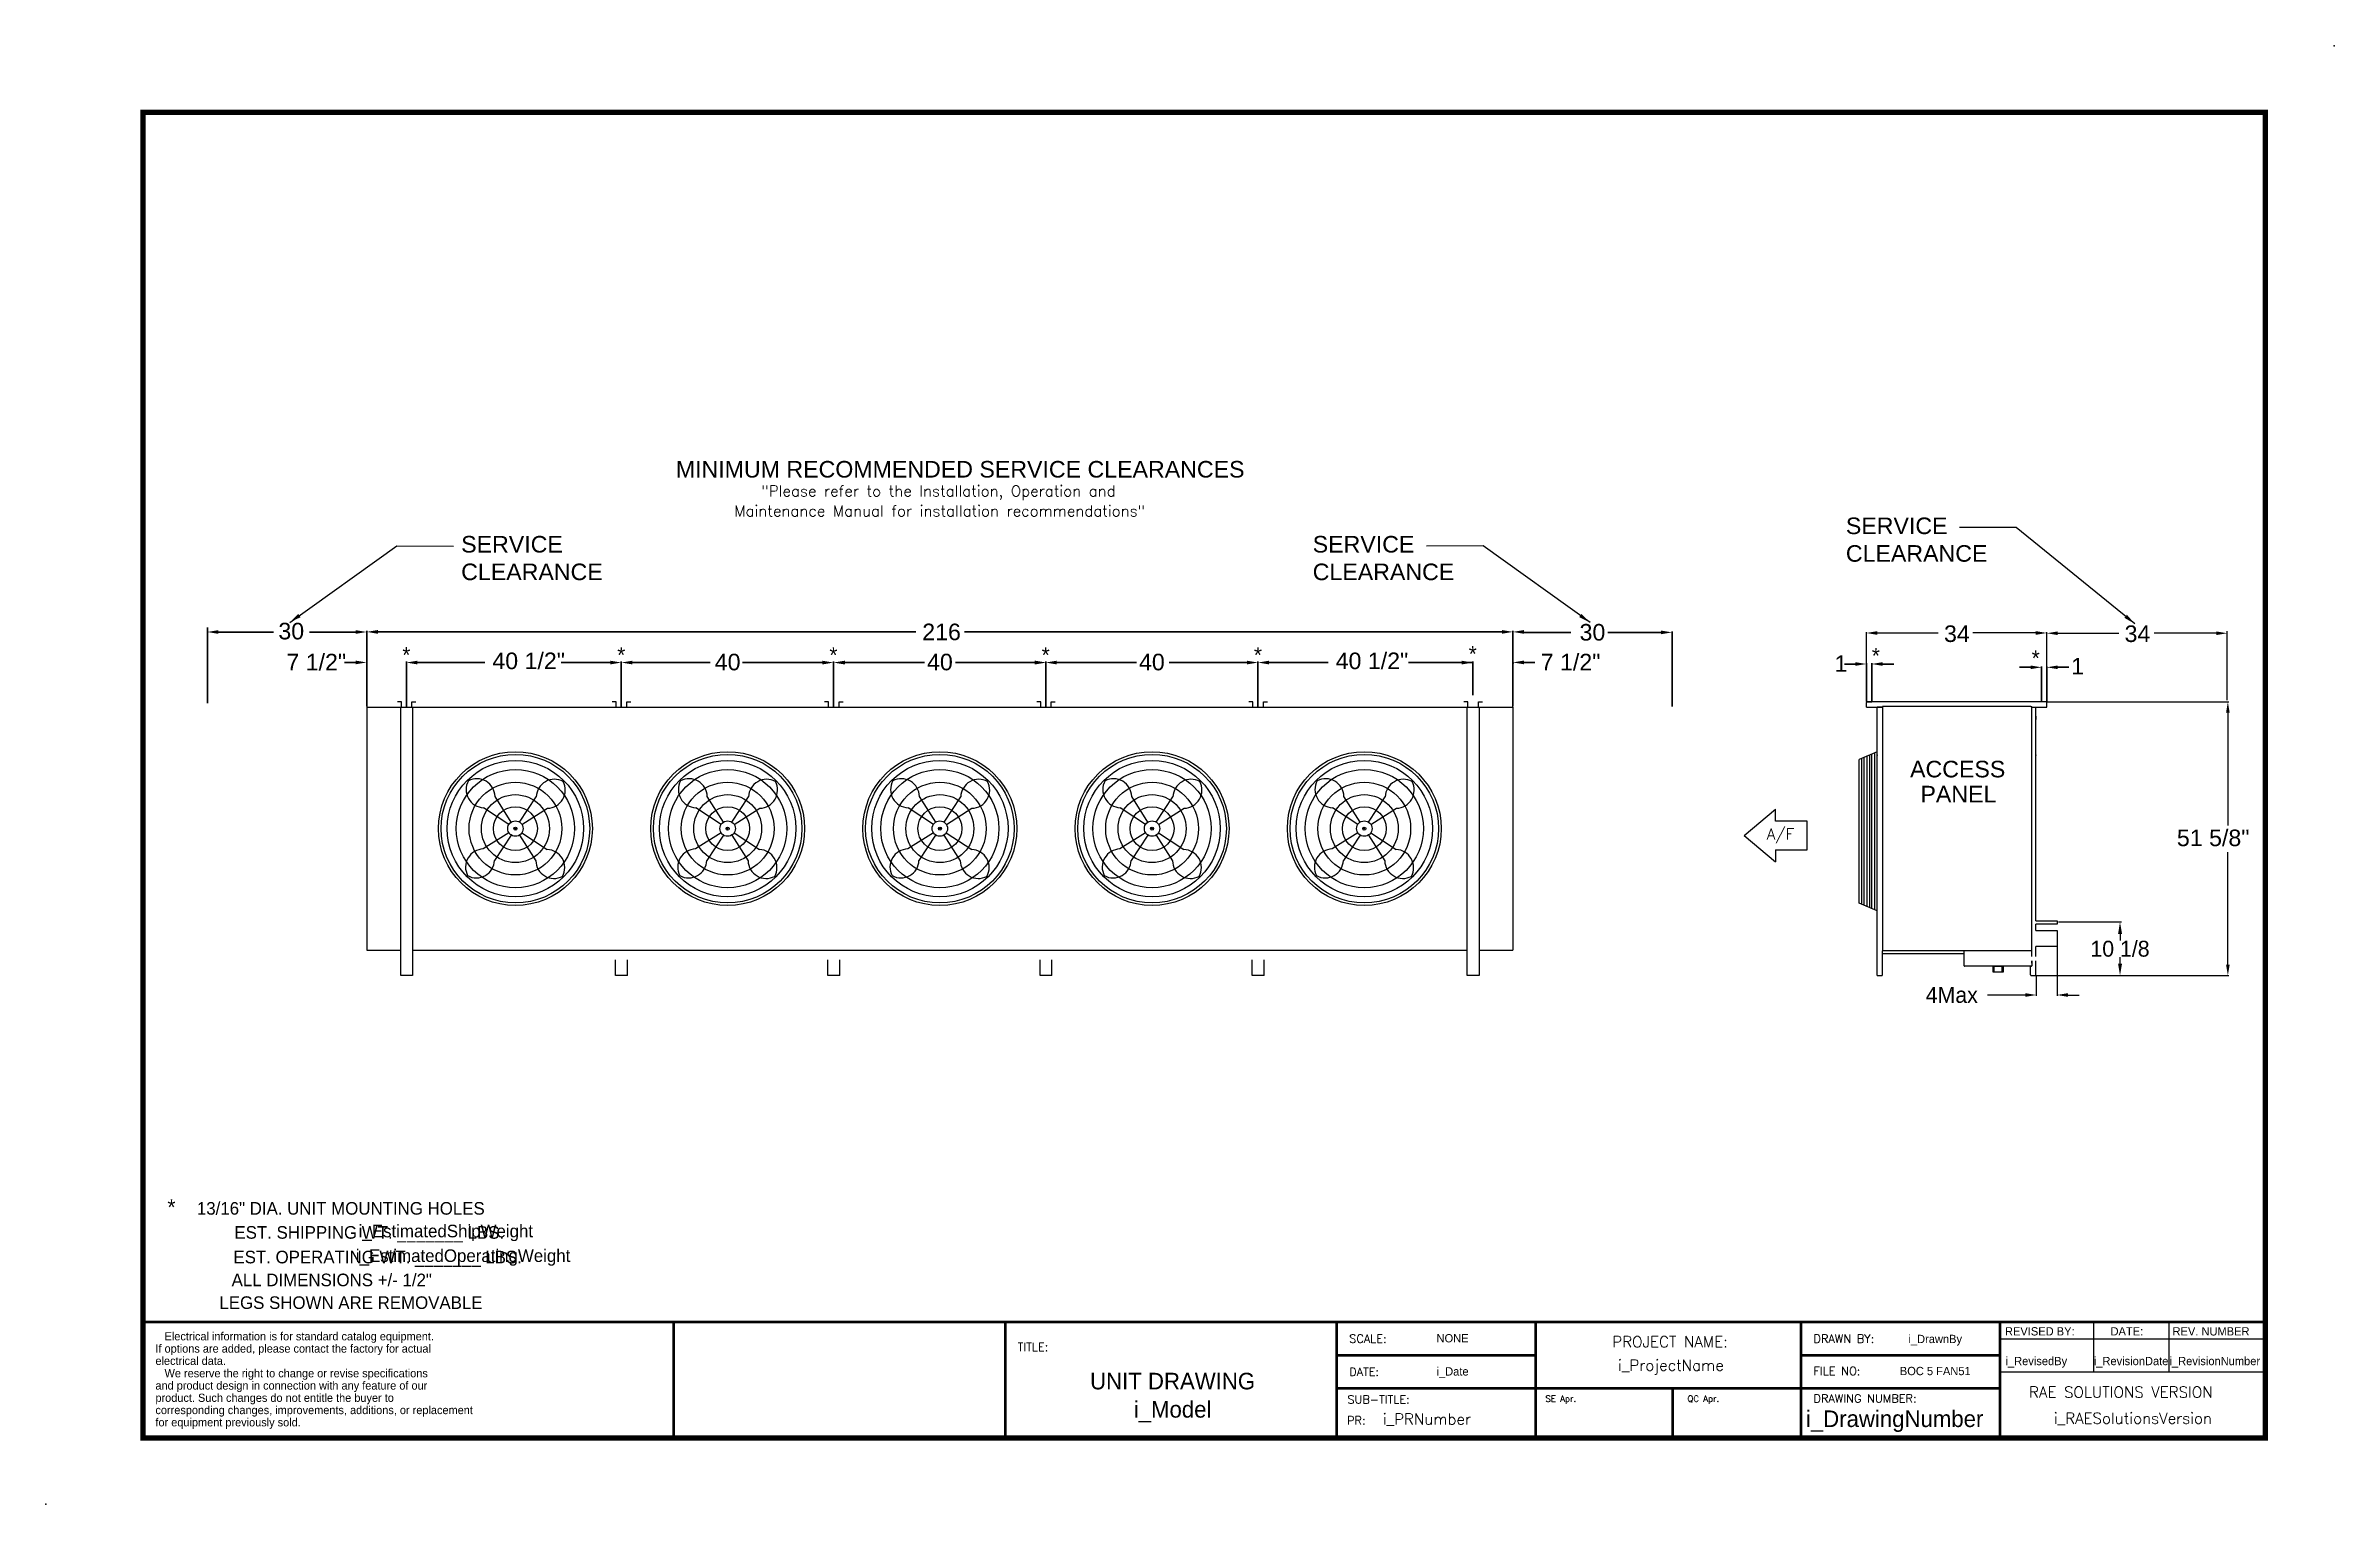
# Model space of a CAD drawing. Extents: x -18 to 413, y -12 to 263.
import ezdxf
from ezdxf.enums import TextEntityAlignment as Align

# ---------------------------------------------------------------- set-up
doc = ezdxf.new("R2010")
doc.units = 0
doc.header["$MEASUREMENT"] = 0
doc.layers.get('0').update_dxf_attribs({"linetype": 'CONTINUOUS'})
doc.layers.get('Defpoints').update_dxf_attribs({"linetype": 'CONTINUOUS'})
doc.layers.add('0 Unit', color=7, linetype='CONTINUOUS')
doc.styles.add('dimentions', font='ARIAL.TTF')
doc.styles.add('SIMPLEX', font='SIMPLEX')
doc.dimstyles.get("Standard").update_dxf_attribs({"dimtxt": 3, "dimasz": 2.25, "dimexe": 0.25, "dimexo": 0.25, "dimgap": 0.09, "dimtad": 0, "dimtih": 1, "dimtoh": 1, "dimdec": 3, "dimzin": 0, "dimdsep": 46, "dimlunit": 5, "dimtxsty": 'STANDARD', "dimcen": 0.09, "dimadec": 0, "dimazin": 0, "dimtfac": 1, "dimtdec": 3, "dimtofl": 0, "dimtmove": 0, "dimatfit": 3, "dimfxl": 1, "dimfrac": 2, "dimtolj": 1, "dimtzin": 0, "dimarcsym": 0})

# ---------------------------------------------------------------- blocks, each defined once
blk = doc.blocks.new('*D17')
at = {"color": 0, "lineweight": -2}
for p, q in [((361.01, 97.32), (372.87, 97.32)), ((372.62, 95.07), (372.62, 93.85)), ((372.62, 89.46), (372.62, 90.67)), ((357.01, 87.21), (372.87, 87.21))]:
    blk.add_line(p, q, dxfattribs=at)
at = {"color": 0}
for points in [[(372.25, 95.07), (373, 95.07), (372.62, 97.32)], [(372.25, 89.46), (373, 89.46), (372.62, 87.21)]]:
    blk.add_solid(points, dxfattribs=at)
at = {"layer": 'Defpoints', "color": 0}
for p in [(360.76, 97.32), (372.62, 97.32), (356.76, 87.21)]:
    blk.add_point(p, dxfattribs=at)
at = {"color": 0, "insert": (372.62, 92.26), "char_height": 3, "attachment_point": 5}
blk.add_mtext('\\A1;10 1/8', dxfattribs=at)

msp = doc.modelspace()

# ---------------------------------------------------------------- linework, layer by layer
for p, q in [((324.8239, 138.896), (324.8239, 151.9894)), ((326.8989, 151.8094), (338.3259, 151.8094)), ((356.7489, 151.8094), (344.8754, 151.8094)), ((358.8239, 138.896), (358.8239, 151.9894)), ((358.8239, 138.896), (358.8239, 151.9419)), ((360.8989, 151.7619), (372.4089, 151.7619)), ((390.7489, 151.7619), (379.056, 151.7619)), ((392.8239, 139.123), (392.8239, 152.1689)), ((324.8239, 138.8335), (324.8239, 138.699)), ((358.8239, 138.8335), (324.8239, 138.8335)), ((324.8239, 138.8335), (325.8239, 138.8335)), ((324.8239, 138.699), (324.8239, 138.698)), ((324.8239, 137.8335), (324.8239, 138.698)), ((358.8239, 138.8335), (357.8239, 138.8335)), ((358.8239, 138.8335), (358.8239, 138.699)), ((358.8239, 138.698), (358.8239, 138.699)), ((358.8239, 137.969), (358.8239, 138.698)), ((358.8864, 138.8335), (393.1262, 138.8335)), ((324.8239, 137.8335), (327.7874, 137.8335)), ((326.8364, 87.344), (326.8364, 137.8335)), ((327.7009, 137.8335), (326.8364, 137.8335)), ((327.8364, 137.8335), (327.7874, 137.8335)), ((355.8364, 137.92), (327.8364, 137.92)), ((327.8364, 137.8335), (327.8364, 137.92)), ((327.8364, 137.8335), (327.8364, 91.9085)), ((355.8364, 137.92), (356.0114, 137.92)), ((356.0114, 90.839), (356.0114, 137.92)), ((356.0114, 137.8335), (358.8239, 137.8335)), ((356.7614, 97.521), (356.7614, 137.8335)), ((356.7614, 136.146), (356.7614, 135.521)), ((358.8239, 137.8335), (358.8239, 137.969)), ((392.9462, 136.7585), (392.9462, 115.5318)), ((326.8371, 129.4085), (323.45, 127.9569)), ((323.45, 100.8601), (323.45, 127.9569)), ((323.9339, 100.6527), (323.9339, 128.1642)), ((324.4178, 100.4453), (324.4178, 128.3716)), ((324.9016, 128.579), (324.9016, 100.2379)), ((325.3855, 128.7863), (325.3855, 100.0306)), ((325.8694, 99.8232), (325.8694, 128.9937)), ((326.3532, 129.2011), (326.3532, 99.6158)), ((326.8364, 128.8335), (326.8364, 128.698)), ((356.7614, 128.8335), (356.7614, 128.698)), ((301.7502, 113.6178), (307.6932, 118.5701)), ((307.6932, 116.3416), (307.6932, 118.5701)), ((301.7502, 113.6178), (307.6932, 108.6655)), ((313.6362, 116.3416), (307.6932, 116.3416)), ((313.6362, 110.894), (313.6362, 116.3416)), ((307.6932, 110.894), (307.6932, 108.6655)), ((307.6932, 110.894), (313.6362, 110.894)), ((392.9462, 89.2835), (392.9462, 110.5101)), ((326.8371, 99.4085), (323.45, 100.8601)), ((356.7614, 97.521), (360.7614, 97.521)), ((360.7614, 96.896), (356.7614, 96.896)), ((356.7614, 95.7085), (356.7614, 96.896)), ((356.7614, 95.7085), (360.7614, 95.7085)), ((360.7614, 97.521), (360.7614, 96.896)), ((360.7614, 95.7085), (360.7614, 92.7085)), ((356.0114, 91.9085), (327.8364, 91.9085)), ((327.8386, 87.344), (327.8386, 91.9085)), ((327.8386, 91.3772), (343.2616, 91.3772)), ((343.2616, 90.2984), (343.2616, 91.9085)), ((360.7614, 92.7085), (356.7614, 92.7085)), ((356.7614, 90.839), (356.7614, 92.7085)), ((360.7614, 94.646), (360.7614, 93.771)), ((360.7614, 92.7585), (360.7614, 83.3712)), ((326.8364, 87.2085), (326.8364, 87.343)), ((326.8364, 87.2085), (327.7009, 87.2085)), ((327.7009, 87.2085), (327.7031, 87.2085)), ((327.8364, 87.344), (327.8386, 87.344)), ((343.2614, 89.9137), (343.2614, 90.2939)), ((343.2614, 89.9137), (343.2614, 89.9137)), ((343.2614, 89.544), (343.2614, 89.9137)), ((343.2614, 89.0347), (343.2614, 89.544)), ((343.2616, 89.9181), (343.2616, 90.2984)), ((343.2616, 89.5485), (343.2616, 89.9181)), ((355.9604, 88.9837), (343.3124, 88.9837)), ((348.6364, 88.9837), (348.6364, 87.9507)), ((348.6364, 88.9837), (350.6364, 88.9837)), ((348.6364, 87.9507), (350.6364, 87.9507)), ((348.8864, 87.9507), (348.8864, 88.9814)), ((350.3864, 87.9507), (350.3864, 88.9672)), ((350.6364, 87.9507), (350.6364, 88.9837)), ((355.7614, 87.344), (355.7614, 88.9837)), ((355.8969, 87.2085), (356.7614, 87.2085)), ((356.0114, 89.544), (356.0114, 89.964)), ((356.0114, 89.544), (356.0114, 89.0347)), ((356.7614, 87.344), (356.7614, 89.964)), ((356.7614, 87.2085), (356.7614, 87.343)), ((356.8239, 87.2085), (393.1262, 87.2085)), ((356.8239, 87.146), (356.8239, 83.3712)), ((354.7489, 83.5512), (347.672, 83.5512)), ((362.8364, 83.5512), (364.9114, 83.5512)), ((100, 0), (100, 21.875)), ((162.5, 0), (162.5, 21.875)), ((225, 21.875), (350, 21.875)), ((225, 0), (225, 21.875)), ((262.5, 21.875), (262.5, 0)), ((312.5, 21.875), (312.5, 9.375)), ((350, 21.875), (350, 0)), ((350, 21.875), (400, 21.875)), ((350, 21.875), (350, 18.75)), ((367.6421, 21.875), (367.6421, 12.5)), ((381.8501, 21.875), (381.8501, 12.5)), ((350, 18.75), (400, 18.75)), ((262.5, 15.625), (225, 15.625)), ((312.5, 15.625), (350, 15.625)), ((312.5, 9.375), (312.5, 15.625)), ((350, 9.375), (225, 9.375)), ((288.2813, 9.375), (288.2813, 0)), ((312.5, 9.375), (312.5, 0)), ((350, 12.5), (400, 12.5))]:
    msp.add_line(p, q)
at = {"lineweight": 30}
for p, q in [((322.7489, 145.9622), (320.6739, 145.9622)), ((324.8239, 138.896), (324.8239, 146.1422)), ((325.8239, 138.896), (325.8239, 146.1422)), ((327.8989, 145.9622), (329.9739, 145.9622)), ((355.7489, 145.3376), (353.6739, 145.3376)), ((357.8239, 138.896), (357.8239, 145.5176)), ((358.8239, 138.896), (358.8239, 145.5176)), ((360.8989, 145.3376), (362.9739, 145.3376)), ((356.0114, 89.544), (356.0114, 89.964))]:
    msp.add_line(p, q, dxfattribs=at)
for points, const_width in [([(0, 0), (400, 0), (400, 250), (0, 250), (0, 0)], 1), ([(100.5912, 21.875), (0, 21.875)], 0.5), ([(400, 21.875), (100, 21.875), (100, 0)], 0.5), ([(162.5, 21.875), (162.5, 0)], 0.5), ([(225, 21.875), (225, 0)], 0.5), ([(262.5, 21.875), (262.5, 0)], 0.5), ([(312.5, 21.875), (312.5, 0)], 0.5), ([(350, 0), (350, 21.875), (400, 21.875)], 0.5), ([(262.5, 15.625), (225, 15.625)], 0.5), ([(350, 15.625), (312.5, 15.625), (312.5, 0)], 0.5), ([(350, 9.375), (225, 9.375)], 0.5), ([(288.2813, 9.375), (288.2813, 0)], 0.5)]:
    msp.add_lwpolyline(points, dxfattribs=dict(const_width=const_width))
for centre, radius, start, end in [((327.7031, 87.344), 0.1355, 270, 0), ((343.3124, 90.2939), 0.0509, 175.003083, 180.008621), ((343.3123, 89.9137), 0.0509, 174.999523, 180.012182), ((343.3124, 89.9137), 0.0509, 175.003083, 180.008621), ((343.3123, 89.544), 0.0509, 174.999523, 180.012182), ((343.3124, 89.0347), 0.051, 180, 270.001695), ((355.8969, 87.344), 0.1355, 180, 270), ((355.9604, 89.0347), 0.051, 269.997646, 0)]:
    msp.add_arc(centre, radius, start, end)
for p in [(412.9961, 262.5336), (350, 0), (-18.343, -12.4664)]:
    msp.add_point(p)
for points in [[(326.8989, 152.1553), (326.8989, 151.4636), (324.8239, 151.8094)], [(356.7489, 152.1553), (356.7489, 151.4636), (358.8239, 151.8094)], [(360.8989, 152.1077), (360.8989, 151.4161), (358.8239, 151.7619)], [(390.7489, 152.1077), (390.7489, 151.4161), (392.8239, 151.7619)], [(322.7489, 146.3081), (322.7489, 145.6164), (324.8239, 145.9622)], [(327.8989, 146.3081), (327.8989, 145.6164), (325.8239, 145.9622)], [(355.7489, 145.6835), (355.7489, 144.9918), (357.8239, 145.3376)], [(360.8989, 145.6835), (360.8989, 144.9918), (358.8239, 145.3376)], [(392.6004, 136.7585), (393.292, 136.7585), (392.9462, 138.8335)], [(392.6004, 89.2835), (393.292, 89.2835), (392.9462, 87.2085)], [(354.7489, 83.897), (354.7489, 83.2054), (356.8239, 83.5512)], [(362.8364, 83.897), (362.8364, 83.2054), (360.7614, 83.5512)]]:
    msp.add_solid(points)
at = {"layer": '0 Unit', "lineweight": 30}
for p, q in [((12.1401, 138.6008), (12.1401, 152.8301)), ((14.2056, 151.9953), (24.5495, 151.9953)), ((40.0556, 151.9953), (31.3856, 151.9953)), ((42.1765, 137.946), (42.1765, 152.1958)), ((42.1765, 137.946), (42.1765, 152.1753)), ((44.2056, 152.0158), (144.6449, 152.0158)), ((44.2515, 152.0158), (145.6296, 152.0158)), ((256.1046, 152.0158), (154.8206, 152.0158)), ((256.1505, 152.0158), (155.0191, 152.0158)), ((258.1796, 137.946), (258.1796, 152.1958)), ((258.1796, 137.946), (258.1796, 152.1958)), ((258.1796, 137.946), (258.1796, 152.1066)), ((260.2546, 151.9266), (269.1292, 151.9266)), ((286.1046, 151.9266), (276.0716, 151.9266)), ((288.1796, 137.946), (288.1796, 152.1066)), ((258.1796, 140.0698), (258.1796, 148.2637)), ((40.0556, 146.2535), (37.9806, 146.2535)), ((42.1765, 137.946), (42.1765, 146.4139)), ((49.6296, 137.9656), (49.6296, 146.4335)), ((49.6296, 137.946), (49.6296, 146.4139)), ((51.7046, 146.2339), (64.4337, 146.2339)), ((51.7046, 146.2339), (53.7796, 146.2339)), ((88.0546, 146.2339), (78.8321, 146.2339)), ((90.1296, 137.946), (90.1296, 146.4139)), ((90.1296, 137.946), (90.1296, 146.4139)), ((92.2046, 146.2339), (106.8945, 146.2339)), ((128.0546, 146.2339), (112.96, 146.2339)), ((130.1296, 137.946), (130.1296, 146.4139)), ((130.1296, 137.946), (130.1296, 146.4139)), ((130.1296, 137.946), (130.1296, 146.4139)), ((132.2046, 146.2339), (147.262, 146.2339)), ((132.3015, 146.2339), (146.7145, 146.2339)), ((168.0546, 146.2339), (153.154, 146.2339)), ((168.1515, 146.2339), (154.1761, 146.2339)), ((170.1296, 137.946), (170.1296, 146.4139)), ((170.1296, 137.946), (170.1296, 146.4139)), ((170.1296, 137.946), (170.1296, 146.4139)), ((172.2046, 146.2339), (187.2391, 146.2339)), ((208.0546, 146.2339), (193.4168, 146.2339)), ((210.1296, 137.946), (210.1296, 146.4139)), ((210.1296, 137.946), (210.1296, 146.4139)), ((212.2046, 146.2339), (223.3639, 146.2339)), ((250.6296, 146.2339), (238.4959, 146.2339)), ((248.5546, 146.2339), (246.4796, 146.2339)), ((250.6296, 140.0698), (250.6296, 146.4139)), ((258.1796, 137.946), (258.1796, 146.4139)), ((258.2255, 146.1714), (258.2255, 146.0359)), ((260.2546, 146.2652), (262.3296, 146.2652)), ((260.2637, 146.2652), (261.647, 146.2652))]:
    msp.add_line(p, q, dxfattribs=at)
at = {"layer": '0 Unit'}
for p, q in [((48.6796, 138.8335), (47.9296, 138.8335)), ((48.6796, 137.8335), (48.6796, 138.8335)), ((50.6796, 137.8335), (50.6796, 138.8335)), ((50.6796, 138.8335), (51.4296, 138.8335)), ((89.1796, 138.8335), (88.4296, 138.8335)), ((89.1796, 137.8335), (89.1796, 138.8335)), ((91.1796, 137.8335), (91.1796, 138.8335)), ((91.1796, 138.8335), (91.9296, 138.8335)), ((129.1796, 138.8335), (128.4296, 138.8335)), ((129.1796, 137.8335), (129.1796, 138.8335)), ((131.1796, 137.8335), (131.1796, 138.8335)), ((131.1796, 138.8335), (131.9296, 138.8335)), ((169.1796, 138.8335), (168.4296, 138.8335)), ((169.1796, 137.8335), (169.1796, 138.8335)), ((171.1796, 137.8335), (171.1796, 138.8335)), ((171.1796, 138.8335), (171.9296, 138.8335)), ((209.1796, 138.8335), (208.4296, 138.8335)), ((209.1796, 137.8335), (209.1796, 138.8335)), ((211.1796, 137.8335), (211.1796, 138.8335)), ((211.1796, 138.8335), (211.9296, 138.8335)), ((249.6796, 138.8335), (248.9296, 138.8335)), ((249.6796, 137.8335), (249.6796, 138.8335)), ((251.6796, 137.8335), (251.6796, 138.8335)), ((251.6796, 138.8335), (252.4296, 138.8335)), ((42.1796, 137.8335), (49.6796, 137.8335)), ((42.1796, 137.8335), (42.1796, 92.021)), ((48.5546, 137.8335), (50.8046, 137.8335)), ((48.5546, 87.2085), (48.5546, 137.8335)), ((48.6796, 137.8335), (50.6796, 137.8335)), ((49.6796, 137.8335), (258.1796, 137.8335)), ((50.8046, 137.8335), (50.8046, 87.2085)), ((89.0546, 137.8335), (91.3046, 137.8335)), ((89.1796, 137.8335), (91.1796, 137.8335)), ((129.0546, 137.8335), (131.3046, 137.8335)), ((129.1796, 137.8335), (131.1796, 137.8335)), ((169.0546, 137.8335), (171.3046, 137.8335)), ((169.1796, 137.8335), (171.1796, 137.8335)), ((209.0546, 137.8335), (211.3046, 137.8335)), ((209.1796, 137.8335), (211.1796, 137.8335)), ((249.5546, 137.8335), (251.8046, 137.8335)), ((249.5546, 87.2085), (249.5546, 137.8335)), ((249.6796, 137.8335), (251.6796, 137.8335)), ((251.8046, 137.8335), (251.8046, 87.2085)), ((258.1796, 137.8335), (258.1796, 92.021)), ((69.4015, 116.1523), (66.3344, 120.9815)), ((70.9757, 116.1407), (74.1136, 120.9241)), ((109.4015, 116.1523), (106.3344, 120.9815)), ((110.9757, 116.1407), (114.1136, 120.9241)), ((149.4015, 116.1523), (146.3344, 120.9815)), ((150.9757, 116.1407), (154.1136, 120.9241)), ((189.4015, 116.1523), (186.3344, 120.9815)), ((190.9757, 116.1407), (194.1136, 120.9241)), ((229.4015, 116.1523), (226.3344, 120.9815)), ((230.9757, 116.1407), (234.1136, 120.9241)), ((68.9661, 115.7233), (64.1827, 118.8612)), ((71.4047, 115.7053), (76.2339, 118.7724)), ((108.9661, 115.7233), (104.1827, 118.8612)), ((111.4047, 115.7053), (116.2339, 118.7724)), ((148.9661, 115.7233), (144.1827, 118.8612)), ((151.4047, 115.7053), (156.2339, 118.7724)), ((188.9661, 115.7233), (184.1827, 118.8612)), ((191.4047, 115.7053), (196.2339, 118.7724)), ((228.9661, 115.7233), (224.1827, 118.8612)), ((231.4047, 115.7053), (236.2339, 118.7724)), ((68.9545, 114.1491), (64.1254, 111.082)), ((69.3836, 113.7137), (66.2456, 108.9303)), ((70.9577, 113.7021), (74.0248, 108.873)), ((71.3931, 114.1312), (76.1766, 110.9932)), ((108.9545, 114.1491), (104.1254, 111.082)), ((109.3836, 113.7137), (106.2456, 108.9303)), ((110.9577, 113.7021), (114.0248, 108.873)), ((111.3931, 114.1312), (116.1766, 110.9932)), ((148.9545, 114.1491), (144.1254, 111.082)), ((149.3836, 113.7137), (146.2456, 108.9303)), ((150.9577, 113.7021), (154.0248, 108.873)), ((151.3931, 114.1312), (156.1766, 110.9932)), ((188.9545, 114.1491), (184.1254, 111.082)), ((189.3836, 113.7137), (186.2456, 108.9303)), ((190.9577, 113.7021), (194.0248, 108.873)), ((191.3931, 114.1312), (196.1766, 110.9932)), ((228.9545, 114.1491), (224.1254, 111.082)), ((229.3836, 113.7137), (226.2456, 108.9303)), ((230.9577, 113.7021), (234.0248, 108.873)), ((231.3931, 114.1312), (236.1766, 110.9932)), ((42.1796, 92.021), (48.5546, 92.021)), ((50.8046, 92.021), (249.5546, 92.021)), ((251.8046, 92.021), (258.1796, 92.021)), ((50.8046, 87.2085), (48.5546, 87.2085)), ((89.0546, 87.2085), (89.0546, 90.1789)), ((91.3046, 87.2085), (89.0546, 87.2085)), ((91.3046, 87.2085), (91.3046, 90.1685)), ((129.0546, 87.2085), (129.0546, 90.1789)), ((131.3046, 87.2085), (129.0546, 87.2085)), ((131.3046, 87.2085), (129.0546, 87.2085)), ((131.3046, 87.2085), (131.3046, 90.1685)), ((169.0546, 87.2085), (169.0546, 90.1789)), ((171.3046, 87.2085), (169.0546, 87.2085)), ((171.3046, 87.2085), (169.0546, 87.2085)), ((171.3046, 87.2085), (171.3046, 90.1685)), ((209.0546, 87.2085), (209.0546, 90.1789)), ((211.3046, 87.2085), (209.0546, 87.2085)), ((211.3046, 87.2085), (209.0546, 87.2085)), ((211.3046, 87.2085), (211.3046, 90.1685)), ((251.8046, 87.2085), (249.5546, 87.2085))]:
    msp.add_line(p, q, dxfattribs=at)
for centre, radius in [((70.1796, 114.9272), 14.5), ((110.1796, 114.9272), 14.5), ((150.1796, 114.9272), 14.5), ((190.1796, 114.9272), 14.5), ((230.1796, 114.9272), 14.5), ((70.1796, 114.9272), 14), ((70.1796, 114.9272), 12.8518), ((70.1796, 114.9272), 11.1391), ((110.1796, 114.9272), 14), ((110.1796, 114.9272), 12.8518), ((110.1796, 114.9272), 11.1391), ((150.1796, 114.9272), 14), ((150.1796, 114.9272), 12.8518), ((150.1796, 114.9272), 11.1391), ((190.1796, 114.9272), 14), ((190.1796, 114.9272), 12.8518), ((190.1796, 114.9272), 11.1391), ((230.1796, 114.9272), 14), ((230.1796, 114.9272), 12.8518), ((230.1796, 114.9272), 11.1391), ((70.1796, 114.9272), 8.7386), ((70.1796, 114.9272), 6.4014), ((110.1796, 114.9272), 8.7386), ((110.1796, 114.9272), 6.4014), ((150.1796, 114.9272), 8.7386), ((150.1796, 114.9272), 6.4014), ((190.1796, 114.9272), 8.7386), ((190.1796, 114.9272), 6.4014), ((230.1796, 114.9272), 8.7386), ((230.1796, 114.9272), 6.4014), ((70.1796, 114.9272), 4.1326), ((110.1796, 114.9272), 4.1326), ((150.1796, 114.9272), 4.1326), ((190.1796, 114.9272), 4.1326), ((230.1796, 114.9272), 4.1326), ((70.1796, 114.9272), 1.4513), ((70.1796, 114.9272), 0.2865), ((110.1796, 114.9272), 1.4513), ((110.1796, 114.9272), 0.2865), ((150.1796, 114.9272), 1.4513), ((150.1796, 114.9272), 0.2865), ((190.1796, 114.9272), 1.4513), ((190.1796, 114.9272), 0.2865), ((230.1796, 114.9272), 1.4513), ((230.1796, 114.9272), 0.2865)]:
    msp.add_circle(centre, radius, dxfattribs=at)
for centre, start, end in [((64.3133, 122.2853), 151.300354, 267.814713), ((62.9087, 120.9013), 1.341174, 117.855533), ((77.5377, 120.7935), 61.300354, 177.814713), ((76.1537, 122.1981), 271.341174, 27.855533), ((104.3133, 122.2853), 151.300354, 267.814713), ((102.9087, 120.9013), 1.341174, 117.855533), ((117.5377, 120.7935), 61.300354, 177.814713), ((116.1537, 122.1981), 271.341174, 27.855533), ((144.3133, 122.2853), 151.300354, 267.814713), ((142.9087, 120.9013), 1.341174, 117.855533), ((157.5377, 120.7935), 61.300354, 177.814713), ((156.1537, 122.1981), 271.341174, 27.855533), ((184.3133, 122.2853), 151.300354, 267.814713), ((182.9087, 120.9013), 1.341174, 117.855533), ((197.5377, 120.7935), 61.300354, 177.814713), ((196.1537, 122.1981), 271.341174, 27.855533), ((224.3133, 122.2853), 151.300354, 267.814713), ((222.9087, 120.9013), 1.341174, 117.855533), ((237.5377, 120.7935), 61.300354, 177.814713), ((236.1537, 122.1981), 271.341174, 27.855533), ((64.2056, 107.6563), 91.341174, 207.855533), ((62.8215, 109.0609), 241.300354, 357.814713), ((77.4505, 108.9532), 181.341174, 297.855533), ((76.0459, 107.5691), 331.300354, 87.814713), ((104.2056, 107.6563), 91.341174, 207.855533), ((102.8215, 109.0609), 241.300354, 357.814713), ((117.4505, 108.9532), 181.341174, 297.855533), ((116.0459, 107.5691), 331.300354, 87.814713), ((144.2056, 107.6563), 91.341174, 207.855533), ((142.8215, 109.0609), 241.300354, 357.814713), ((157.4505, 108.9532), 181.341174, 297.855533), ((156.0459, 107.5691), 331.300354, 87.814713), ((184.2056, 107.6563), 91.341174, 207.855533), ((182.8215, 109.0609), 241.300354, 357.814713), ((197.4505, 108.9532), 181.341174, 297.855533), ((196.0459, 107.5691), 331.300354, 87.814713), ((224.2056, 107.6563), 91.341174, 207.855533), ((222.8215, 109.0609), 241.300354, 357.814713), ((237.4505, 108.9532), 181.341174, 297.855533), ((236.0459, 107.5691), 331.300354, 87.814713)]:
    msp.add_arc(centre, 3.4266, start, end, dxfattribs=at)
for p in [(70.1796, 114.9272), (110.1796, 114.9272), (150.1796, 114.9272), (190.1796, 114.9272), (230.1796, 114.9272)]:
    msp.add_point(p, dxfattribs=at)
at = {"layer": '0 Unit', "lineweight": 30}
for points in [[(14.2056, 152.3411), (14.2056, 151.6494), (12.1306, 151.9953)], [(40.0556, 152.3411), (40.0556, 151.6494), (42.1306, 151.9953)], [(44.2056, 152.3616), (44.2056, 151.6699), (42.1306, 152.0158)], [(44.2515, 152.3616), (44.2515, 151.6699), (42.1765, 152.0158)], [(256.1046, 152.3616), (256.1046, 151.6699), (258.1796, 152.0158)], [(256.1505, 152.3616), (256.1505, 151.6699), (258.2255, 152.0158)], [(260.2546, 152.354), (260.2546, 151.6623), (258.1796, 152.0081)], [(286.1046, 152.2725), (286.1046, 151.5808), (288.1796, 151.9266)], [(40.0556, 146.5994), (40.0556, 145.9077), (42.1306, 146.2535)], [(51.7046, 146.5797), (51.7046, 145.888), (49.6296, 146.2339)], [(51.7046, 146.5797), (51.7046, 145.888), (49.6296, 146.2339)], [(88.0546, 146.5797), (88.0546, 145.888), (90.1296, 146.2339)], [(92.2046, 146.5797), (92.2046, 145.888), (90.1296, 146.2339)], [(128.0546, 146.5797), (128.0546, 145.888), (130.1296, 146.2339)], [(132.2046, 146.5797), (132.2046, 145.888), (130.1296, 146.2339)], [(132.3015, 146.5797), (132.3015, 145.888), (130.2265, 146.2339)], [(168.0546, 146.5797), (168.0546, 145.888), (170.1296, 146.2339)], [(168.1515, 146.5797), (168.1515, 145.888), (170.2265, 146.2339)], [(172.2046, 146.5797), (172.2046, 145.888), (170.1296, 146.2339)], [(208.0546, 146.5797), (208.0546, 145.888), (210.1296, 146.2339)], [(212.2046, 146.5797), (212.2046, 145.888), (210.1296, 146.2339)], [(248.5546, 146.5797), (248.5546, 145.888), (250.6296, 146.2339)], [(260.2546, 146.6111), (260.2546, 145.9194), (258.1796, 146.2652)]]:
    msp.add_solid(points, dxfattribs=at)

# ---------------------------------------------------------------- texts
for s, height, p in [('*', 2.9229, (326.6031, 146.0618)), ('*', 2.9229, (356.7367, 145.6063)), ('*', 2.9229, (5.3506, 42.0924)), ('EST. SHIPPING WT. _______ LBS.', 2.375, (42.635, 37.5998)), ('i_EstimatedShipWeight', 2.377726, (57.0704, 37.8592)), ('EST. OPERATING WT. _______ LBS.', 2.375, (44.212, 32.9541)), ('i_EstimatedOperatingWeight', 2.375, (60.3201, 33.2135)), ('ALL DIMENSIONS +/- 1/2"', 2.375, (35.5641, 28.6439)), ('LEGS SHOWN ARE REMOVABLE', 2.375, (39.1824, 24.3595)), ('NONE', 1.5625, (246.817, 18.0513)), ('i_DrawnBy', 1.5625, (337.7934, 17.9173)), ('i_Date', 1.5625, (246.817, 11.8013)), ('BOC 5 FAN51', 1.5625, (337.7934, 11.872)), ('i_RevisedBy', 1.5625, (356.8472, 13.7534)), ('i_RevisionDate', 1.5625, (374.7101, 13.7534)), ('i_RevisionNumber', 1.5625, (390.489, 13.7534)), ('UNIT DRAWING', 3.125, (194.0453, 9.1916)), ('i_Model', 3.125, (194.0453, 3.8655)), ('i_DrawingNumber', 3.125, (330.1412, 2.0909))]:
    msp.add_text(s, height=height).set_placement(p, align=Align.CENTER)
for s, height, style, p in [('ACCESS', 3.125, 'dimentions', (333.0461, 124.5846)), ('PANEL', 3.125, 'dimentions', (335.0043, 119.8664)), ('A/F', 2.075, 'SIMPLEX', (306.0416, 112.8453)), ('TITLE:', 1.5625, 'SIMPLEX', (164.8438, 16.4063)), ('SCALE:', 1.5625, 'SIMPLEX', (227.3438, 17.9688)), ('DRAWN BY:', 1.5625, 'SIMPLEX', (314.8438, 17.9688)), ('DATE:', 1.5625, 'SIMPLEX', (227.3438, 11.7188)), ('FILE NO:', 1.5625, 'SIMPLEX', (314.8438, 11.8698)), ('RAE SOLUTIONS VERSION', 2.075, 'SIMPLEX', (355.478, 7.6344)), ('SUB-TITLE:', 1.5625, 'SIMPLEX', (227.0052, 6.4998)), ('i_PRNumber', 2.075, 'SIMPLEX', (233.6763, 2.5484)), ('DRAWING NUMBER:', 1.5625, 'SIMPLEX', (314.8438, 6.6895))]:
    msp.add_text(s, height=height, dxfattribs=dict(style=style)).set_placement(p)
for s, height, p in [('13/16" DIA. UNIT MOUNTING HOLES', 2.375, (10.1432, 42.1335)), ('REVISED BY:', 1.5625, (350.9379, 19.3561)), ('DATE:', 1.5625, (370.8352, 19.3561)), ('REV. NUMBER', 1.5625, (382.5198, 19.3561))]:
    msp.add_text(s, height=height).set_placement(p)
at = {"lineweight": 25}
for s, p in [('If options are added, please contact the factory for actual', (2.3286, 16.119)), ('   Electrical information is for standard catalog equipment.', (2.3286, 18.432)), ('electrical data.', (2.3286, 13.8061)), ('   We reserve the right to change or revise specifications', (2.3286, 11.4639)), ('and product design in connection with any feature of our', (2.3286, 9.151)), ('corresponding changes, improvements, additions, or replacement ', (2.3286, 4.525)), ('product. Such changes do not entitle the buyer to', (2.3286, 6.838)), ('for equipment previously sold.', (2.3286, 2.2121))]:
    msp.add_text(s, height=1.541976, dxfattribs=at).set_placement(p)
at = {"style": 'SIMPLEX'}
for s, p in [('PROJECT NAME:', (287.8139, 17.1356)), ('i_ProjectName', (287.9716, 12.6942)), ('i_RAESolutionsVersion', (375.0516, 2.704))]:
    msp.add_text(s, height=2.075, dxfattribs=at).set_placement(p, align=Align.CENTER)
at = {"lineweight": 30, "style": 'SIMPLEX'}
for s, p in [('SE Apr.', (264.3358, 6.8493)), ('QC Apr.', (291.1006, 6.8493))]:
    msp.add_text(s, height=1.17187, dxfattribs=at).set_placement(p)
at = {"style": 'SIMPLEX'}
msp.add_text('PR:', height=1.5625, dxfattribs=at).set_placement((230.4047, 2.5484), align=Align.RIGHT)
at = {"lineweight": 30, "char_height": 3.125, "attachment_point": 1, "style": 'dimentions'}
for s, insert, width in [('SERVICE CLEARANCE', (320.949, 173.5783), 35.53462), ('\\A1;34', (339.4497, 153.2408), 36.839333), ('\\A1;34', (373.4809, 153.2376), 36.839333), ('\\A1;1', (318.8195, 147.6157), 36.839333), ('\\A1;1', (363.4098, 147.1092), 36.839333)]:
    msp.add_mtext(s, dxfattribs=dict(at, insert=insert, width=width))
at = {"insert": (383.3396, 114.7428), "char_height": 3.125, "width": 15.879072, "attachment_point": 1, "style": 'dimentions'}
msp.add_mtext('51 5/8"', dxfattribs=at)
at = {"insert": (340.9104, 83.5512), "char_height": 3, "attachment_point": 5}
msp.add_mtext('4Max', dxfattribs=at)
at = {"layer": '0 Unit', "lineweight": 30, "style": 'dimentions'}
msp.add_text('MINIMUM RECOMMENDED SERVICE CLEARANCES', height=3.125, dxfattribs=at).set_placement((100.4039, 181.1209))
at = {"layer": '0 Unit', "style": 'SIMPLEX'}
for s, p in [('"Please refer to the Installation, Operation and', (149.9067, 177.5466)), ('Maintenance Manual for installation recommendations"', (150.1542, 173.7855))]:
    msp.add_text(s, height=2.075, dxfattribs=at).set_placement(p, align=Align.CENTER)
at = {"layer": '0 Unit'}
for p in [(49.6233, 146.2145), (90.1233, 146.1948), (130.1233, 146.1948), (170.1233, 146.1948), (210.1233, 146.1948), (250.6233, 146.4063)]:
    msp.add_text('*', height=2.9229, dxfattribs=at).set_placement(p, align=Align.CENTER)
at = {"layer": '0 Unit', "lineweight": 30, "char_height": 3.125, "width": 35.53462, "attachment_point": 1, "style": 'dimentions'}
for insert in [(59.9562, 170.1074), (220.4536, 170.1074)]:
    msp.add_mtext('SERVICE CLEARANCE', dxfattribs=dict(at, insert=insert))
at = {"layer": '0 Unit', "char_height": 3.125, "attachment_point": 1, "style": 'dimentions'}
for s, insert, width in [('\\A1;30', (25.4981, 153.7283), 12.79444), ('\\A1;216', (146.8545, 153.5755), 12.79444), ('7 1/2"', (27.0155, 147.882), 12.79444), ('40 1/2"', (65.832, 148.1193), 13.993886), ('\\A1;40', (107.7519, 147.8967), 12.79444), ('\\A1;40', (147.7617, 147.8967), 12.79444), ('\\A1;40', (187.7111, 147.8967), 12.79444), ('40 1/2"', (224.7806, 148.1193), 15.879072), ('7 1/2"', (263.4294, 147.882), 12.79444)]:
    msp.add_mtext(s, dxfattribs=dict(at, insert=insert, width=width))
at = {"layer": '0 Unit', "lineweight": 30, "insert": (273.1796, 151.9266), "char_height": 3.125, "attachment_point": 5, "style": 'dimentions'}
msp.add_mtext('\\A1;30', dxfattribs=at)

# ---------------------------------------------------------------- dimensions: what is measured, and where the dimension line sits
dim = msp.add_linear_dim(base=(372.622079, 97.320954), p1=(356.761425, 87.208455), p2=(360.761425, 97.320954), angle=90, dimstyle='Standard')
dim.commit()
dim.dimension.update_dxf_attribs({"geometry": '*D17', "text_midpoint": (372.622079, 92.264704)})

# ---------------------------------------------------------------- leaders
at = {"lineweight": 30}
msp.add_leader([(375.425, 153.5375), (353.0548, 171.6963), (342.3769, 171.6744)], dimstyle='Standard', override={"dimgap": 0.09, "dimtad": 0}, dxfattribs=at)
at = {"layer": '0 Unit', "lineweight": 30}
for points in [[(27.6324, 153.7846), (47.7999, 168.2253), (58.4777, 168.2034)], [(272.7268, 153.7846), (252.5594, 168.2253), (241.8815, 168.2034)]]:
    msp.add_leader(points, dimstyle='Standard', override={"dimgap": 0.09, "dimtad": 0}, dxfattribs=at)

doc.saveas('drawing.dxf')
